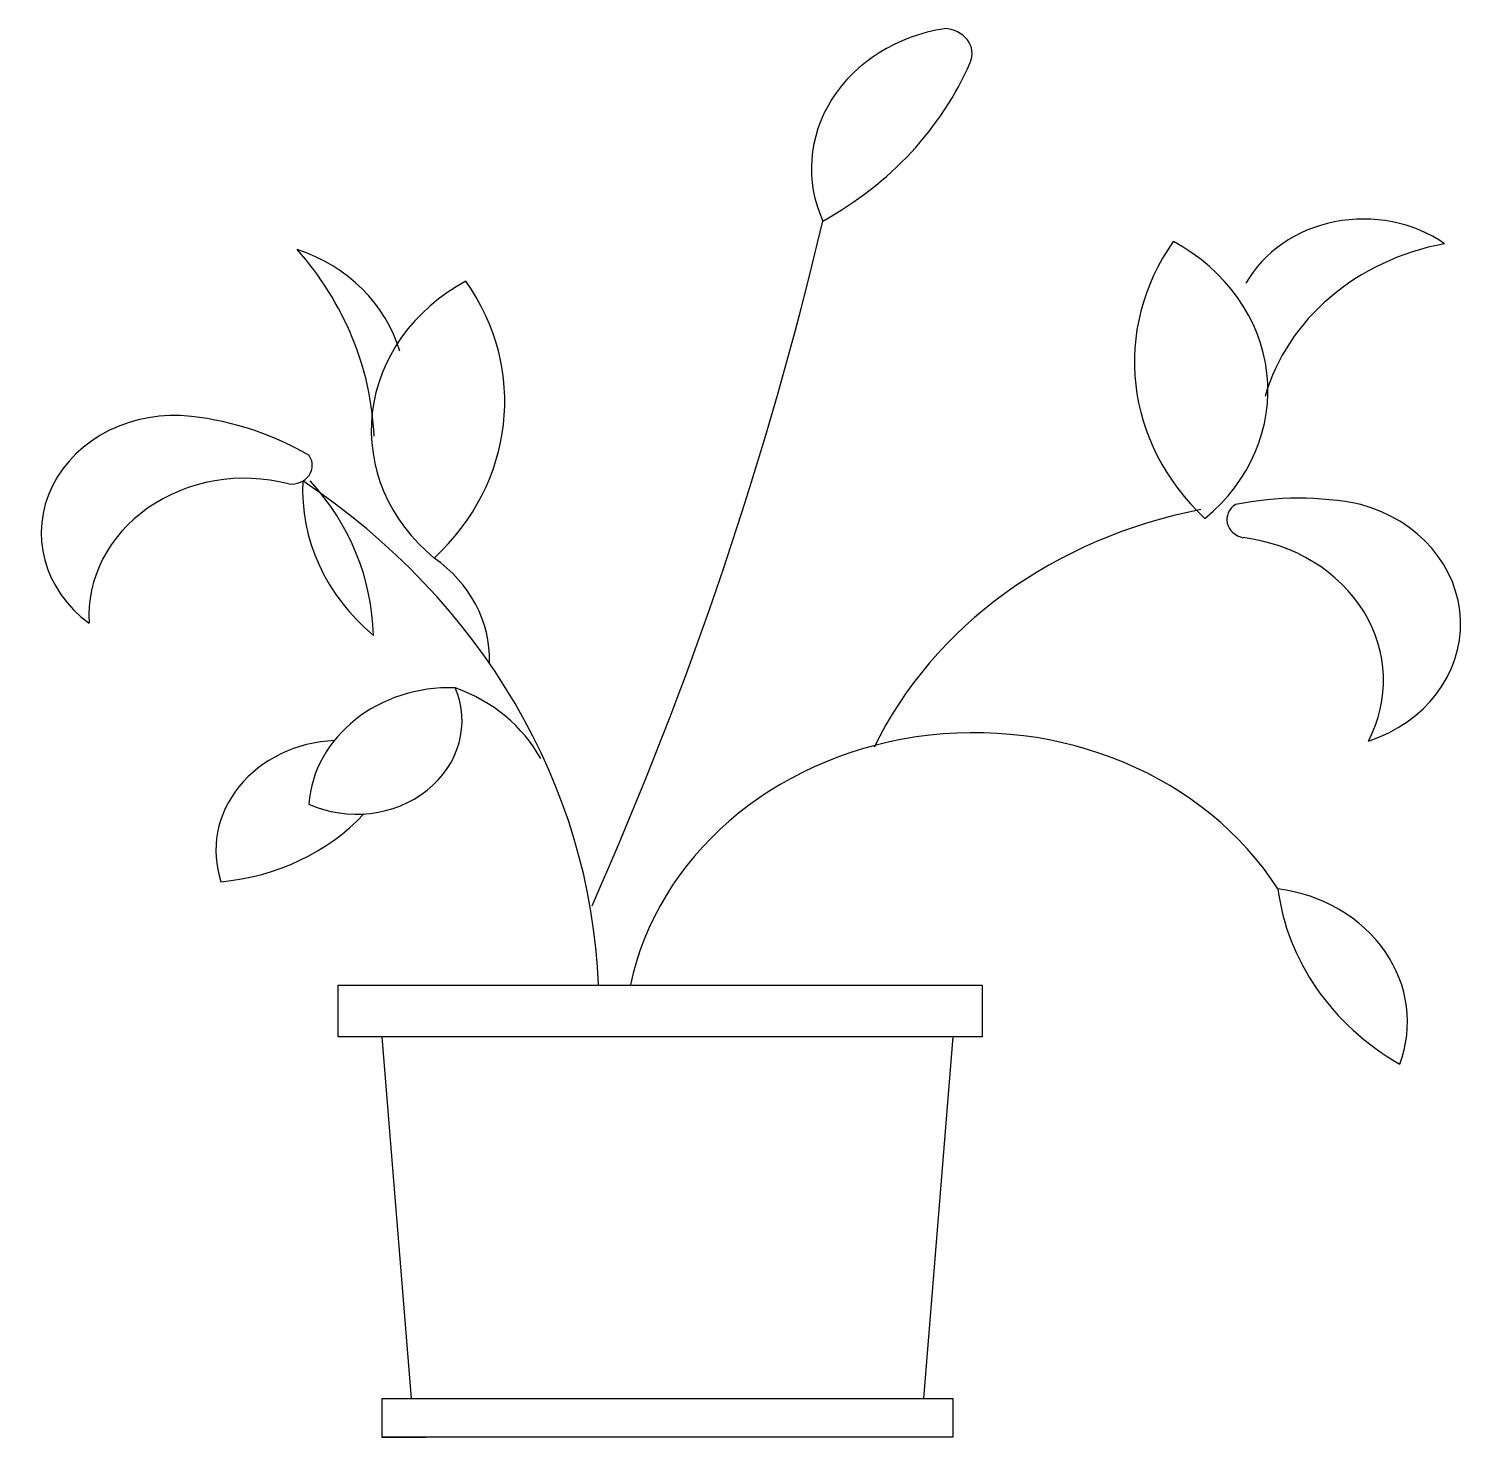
# Model space of a CAD drawing. Header units: millimetres. Extents: x -4 to 403, y 0 to 400.
import ezdxf

# ---------------------------------------------------------------- set-up
doc = ezdxf.new("R2010")
doc.units = ezdxf.units.MM

msp = doc.modelspace()

# ---------------------------------------------------------------- linework, layer by layer
for p, q in [((84.21, 128.42, 0), (267.07, 128.42, 0)), ((84.21, 113.75, 0), (84.21, 128.42, 0)), ((267.07, 128.42, 0), (267.07, 113.75, 0)), ((267.07, 113.75, 0), (84.21, 113.75, 0)), ((96.68, 113.75, 0), (104.99, 11.01, 0)), ((258.76, 113.75, 0), (250.44, 11.01, 0)), ((96.68, 11.01, 0), (96.68, 0, 0)), ((96.68, 11.01, 0), (258.76, 11.01, 0)), ((258.76, 11.01, 0), (258.76, 0, 0)), ((96.68, 0, 0), (109.14, 0, 0)), ((258.76, 0, 0), (96.68, 0, 0))]:
    msp.add_line(p, q)
for centre, major_axis, start_param, end_param in [((264.26, 360.25, 0), (45.66, 0), 1.743678, 3.51978), ((256.18, 392.89, 0), (8.04, 0), -0.366221, 1.542821), ((166.38, 423.32, 0), (-104.22, 0), 2.131845, 2.775371), ((375.35, 312.95, 0), (37.34, 0), 0.906877, 2.678604), ((-1112.48, 590.49, 0), (1362.85, 0), -0.373691, -0.205019), ((383.54, 305.37, 0), (73.25, 0), 2.585126, 3.899059), ((291.99, 297.21, 0), (56.2, 0), -0.820145, 1.021145), ((412.23, 281.16, 0), (-66.85, 0), -1.361644, -0.246152), ((55.6, 298.06, 0), (-47.58, 0), 3.39015, 4.346953), ((-9.78, 280.82, 0), (-104.3, 0), 3.179412, 3.801726), ((149.86, 285.96, 0), (-56.2, 0), -1.021145, 0.820145), ((58.3, 294.12, 0), (-73.25, 0), 2.384126, 3.698059), ((37.72, 256.8, 0), (-37.76, 0), 4.581484, 7.159597), ((32.38, 220.98, 0), (-78.66, 0), 4.126172, 4.581484), ((70.95, 275.94, 0), (-5.95, 0), 1.432633, 3.730978), ((57.68, 233.28, 0), (-44.19, 0), 4.426808, 6.337375), ((138.49, 268.97, 0), (64.32, 0), 3.095244, 3.954182), ((-54.1, 122.08, 0), (212.36, 0), 0.03398, 0.92189), ((12.43, 226.4, 0), (-81.84, 0), 3.15972, 3.816952), ((342.5, 260.59, 0), (5.95, 0), 2.195163, 4.493508), ((356.9, 197.18, 0), (78.66, 0), 1.344657, 1.799969), ((362.72, 230.97, 0), (-40.18, 0), 1.927266, 4.414046), ((356.87, 150.15, 0), (131.15, 0), 1.783386, 2.73543), ((334.62, 214.89, 0), (-46.4, 0), 2.708958, 4.569839), ((85.72, 220.94, 0), (41.5, 0), -0.024857, 0.899733), ((115.92, 177.4, 0), (-40.12, 0), 4.674193, 6.215582), ((89.44, 203.41, 0), (-29.97, 0), 1.101901, 3.504688), ((100.07, 174.89, 0), (46.31, 0), 0.450809, 1.186044), ((264.79, 112.41, 0), (99.23, 0), 0.517342, 2.95755), ((84.93, 166.6, 0), (35.4, 0), 1.619235, 3.427476), ((44.74, 211.02, 0), (60.59, 0), -1.467875, -0.688802), ((344.57, 117.99, 0), (-43.25, 0), 2.821234, 4.562227), ((428.3, 163.35, 0), (-77.74, 0), 0.110745, 0.989531)]:
    msp.add_ellipse(centre, major_axis=major_axis, ratio=0.883477, start_param=start_param, end_param=end_param)

doc.saveas('drawing.dxf')
